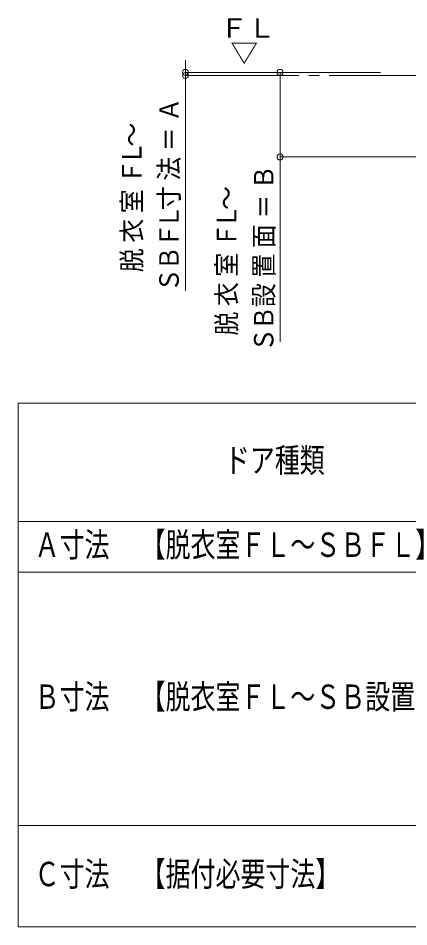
# Model space of a CAD drawing. Units: millimetres on the paper. Extents: x -305 to 305, y -152 to 152.
# Drawn here: x -50.1 to -11.6, y -76.6 to 13.1 of the extents above; entities that cross this region are included whole.
import ezdxf
from ezdxf.enums import TextEntityAlignment as Align

# ---------------------------------------------------------------- set-up
doc = ezdxf.new("R2010")
doc.units = ezdxf.units.MM
doc.linetypes.add('LONG_CHAIN', pattern=[21, 18, -1, 1, -1])
doc.layers.add('0-0_0', color=7, linetype='Continuous', lineweight=9)
doc.layers.add('0-1_VIEW0001', color=7, linetype='Continuous', lineweight=9)
doc.styles.add('ＭＳ ゴシック', font='')
doc.styles.get('ＭＳ ゴシック').set_extended_font_data('MS Gothic')

# ---------------------------------------------------------------- blocks, each defined once
blk = doc.blocks.new('_ORIGIN')
at = {"layer": '0-0_0'}
blk.add_line((0, 0), (-1, 0), dxfattribs=at)
blk.add_circle((0, 0), 0.5, dxfattribs=at)

msp = doc.modelspace()

# ---------------------------------------------------------------- linework, layer by layer
at = {"layer": '0-0_0'}
for p, q in [((-50.122, -24.925), (-50.122, -76.591)), ((-50.122, -24.925), (83.211, -24.925)), ((-50.122, -36.591), (83.211, -36.591)), ((-50.122, -41.591), (83.211, -41.591)), ((-50.122, -66.591), (83.211, -66.591)), ((-50.122, -76.591), (83.211, -76.591))]:
    msp.add_line(p, q, dxfattribs=at)
at = {"layer": '0-1_VIEW0001'}
for p, q in [((-33.638, 8.325), (-33.638, 8.925)), ((-14.43, 7.725), (-33.638, 7.725)), ((-33.638, 7.425), (-33.638, 7.725)), ((-33.638, 7.425), (-33.638, -13.824)), ((-20.777, 7.725), (-24.311, 7.725)), ((-33.638, 6.825), (-33.638, 6.225)), ((-24.311, -0.008), (-24.311, 7.125)), ((-7.777, -0.608), (-24.311, -0.608)), ((-24.311, -0.608), (-24.311, -18.847))]:
    msp.add_line(p, q, dxfattribs=at)
at = {"layer": '0-1_VIEW0001', "linetype": 'LONG_CHAIN'}
msp.add_line((82.521, 7.425), (-33.638, 7.425), dxfattribs=at)

# ---------------------------------------------------------------- block references
at = {"layer": '0-1_VIEW0001', "xscale": 0.6, "yscale": 0.6}
for p, rotation in [((-33.638, 7.725), 270), ((-33.638, 7.425), 90), ((-24.311, 7.725), 90), ((-24.311, -0.608), 270)]:
    msp.add_blockref('_ORIGIN', p, dxfattribs=dict(at, rotation=rotation))

# ---------------------------------------------------------------- texts
at = {"layer": '0-0_0', "color": 4, "style": 'ＭＳ ゴシック', "width": 0.75}
for s, p in [('ドア種類', (-29.758, -32.471)), ('Ａ寸法', (-48.508, -40.804)), ('【脱衣室ＦＬ～ＳＢＦＬ】', (-38.061, -40.804)), ('Ｂ寸法', (-48.508, -55.804)), ('【脱衣室ＦＬ～ＳＢ設置面】', (-38.061, -55.804)), ('Ｃ寸法', (-48.508, -73.304)), ('【据付必要寸法】', (-38.061, -73.304))]:
    msp.add_text(s, height=2.405, dxfattribs=at).set_placement(p, align=Align.BOTTOM_LEFT)
at = {"layer": '0-1_VIEW0001', "style": 'ＭＳ ゴシック', "width": 1.05}
for s, p in [('ＦＬ', (-30.259, 10.581)), ('▽', (-29.226, 8.136))]:
    msp.add_text(s, height=1.921, dxfattribs=at).set_placement(p, align=Align.BOTTOM_LEFT)
at = {"layer": '0-1_VIEW0001', "style": 'ＭＳ ゴシック', "width": 0.9}
for s, p in [('Ａ', (-33.723, 2.862)), ('～', (-37.39, 0.409)), ('＝', (-33.723, -0.046)), ('Ｌ', (-37.39, -1.419)), ('法', (-33.723, -2.954)), ('Ｆ', (-37.39, -3.259)), ('Ｂ', (-24.391, -3.802)), ('室', (-37.39, -6.167)), ('寸', (-33.723, -5.862)), ('～', (-28.047, -5.847)), ('＝', (-24.391, -6.71)), ('Ｌ', (-33.723, -7.69)), ('Ｌ', (-28.047, -7.675)), ('衣', (-37.39, -9.075)), ('Ｆ', (-33.723, -9.53)), ('Ｆ', (-28.047, -9.515)), ('面', (-24.391, -9.618)), ('脱', (-37.39, -11.983)), ('Ｂ', (-33.723, -11.79)), ('室', (-28.047, -12.423)), ('置', (-24.391, -12.526)), ('Ｓ', (-33.723, -13.948)), ('衣', (-28.047, -15.331)), ('設', (-24.391, -15.434)), ('脱', (-28.047, -18.239)), ('Ｂ', (-24.391, -17.694)), ('Ｓ', (-24.391, -19.852))]:
    msp.add_text(s, height=1.921, rotation=90, dxfattribs=at).set_placement(p, align=Align.BOTTOM_LEFT)

doc.saveas('drawing.dxf')
